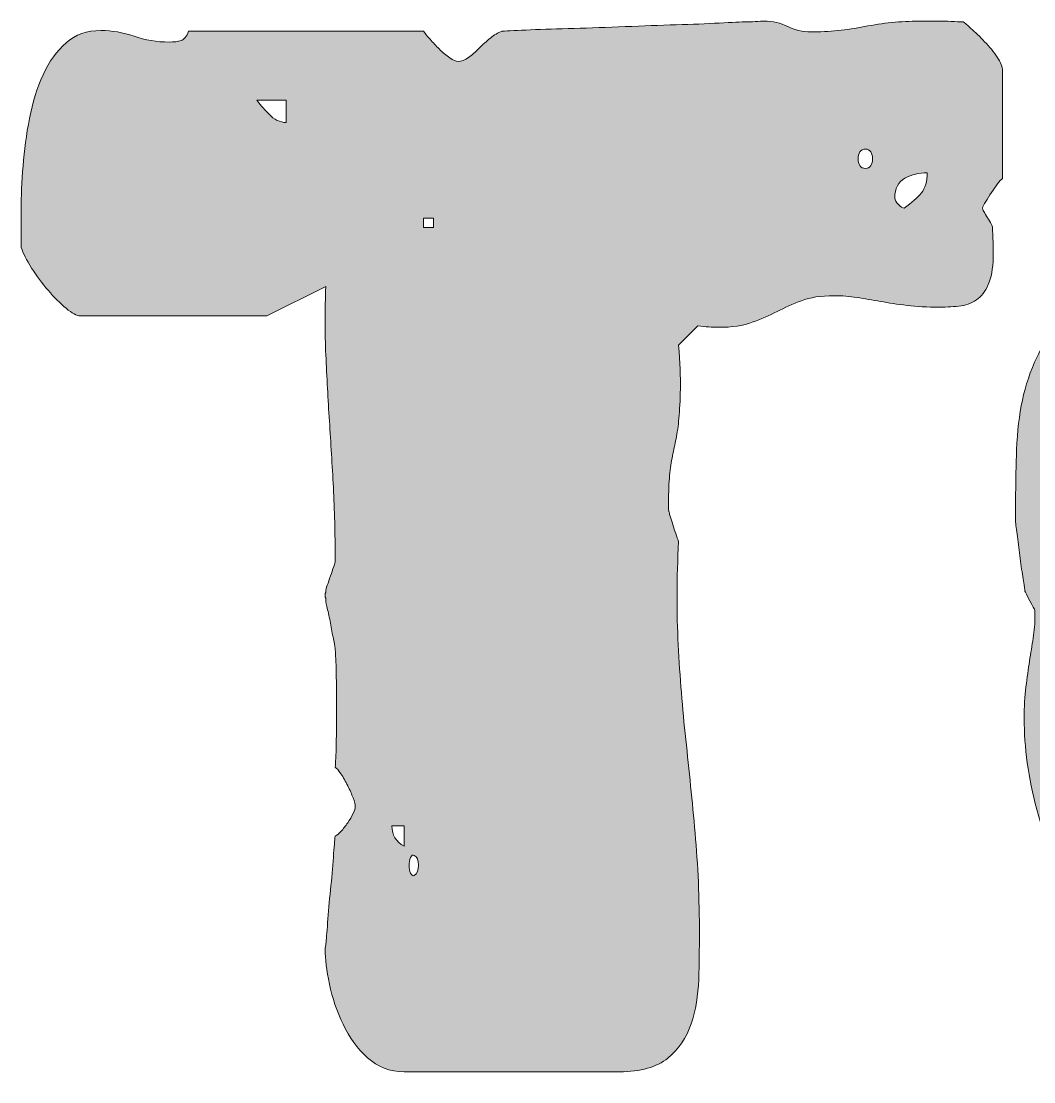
# Model space of a CAD drawing. Header units: inches. Extents: x 187 to 889, y -947 to -118.
# Drawn here: x 601.5 to 676.5, y -911.4 to -832.8 of the extents above; entities that cross this region are included whole.
import ezdxf

# ---------------------------------------------------------------- set-up
doc = ezdxf.new("R2010")
doc.units = ezdxf.units.IN
doc.header["$MEASUREMENT"] = 0
doc.layers.add('Layer 1', color=7, linetype='Continuous')

# ---------------------------------------------------------------- blocks, each defined once
blk = doc.blocks.new('block 35')
at = {"layer": 'Layer 1', "true_color": 0x040404}
h = blk.add_hatch(color=18, dxfattribs=at)
h.dxf.hatch_style = 2
edge = h.paths.add_edge_path()
edge.add_spline(control_points=[(624.739, -872.859), (624.739, -872.859), (624.739, -872.54), (624.739, -872.54), (624.739, -870.766), (624.694, -869.046), (624.606, -867.377), (624.517, -865.71), (624.42, -864.07), (624.314, -862.454), (624.207, -860.84), (624.118, -859.208), (624.047, -857.558), (623.975, -855.908), (623.975, -854.214), (624.047, -852.475), (624.047, -852.475), (619.683, -854.657), (619.683, -854.657), (619.683, -854.657), (605.845, -854.657), (605.845, -854.657), (605.596, -854.657), (605.25, -854.471), (604.807, -854.098), (604.363, -853.726), (603.92, -853.283), (603.477, -852.768), (603.032, -852.254), (602.625, -851.703), (602.253, -851.118), (601.88, -850.532), (601.624, -850.027), (601.481, -849.601), (601.481, -849.601), (601.481, -849.282), (601.481, -849.282), (601.481, -848.679), (601.481, -847.864), (601.481, -846.833), (601.481, -845.805), (601.527, -844.714), (601.614, -843.56), (601.703, -842.408), (601.863, -841.237), (602.093, -840.047), (602.323, -838.859), (602.66, -837.778), (603.104, -836.801), (603.547, -835.826), (604.116, -835.037), (604.807, -834.432), (605.499, -833.83), (606.359, -833.528), (607.389, -833.528), (608.204, -833.528), (609.02, -833.67), (609.837, -833.953), (610.652, -834.239), (611.521, -834.379), (612.445, -834.379), (612.798, -834.379), (613.091, -834.345), (613.323, -834.273), (613.553, -834.202), (613.739, -833.972), (613.882, -833.581), (613.882, -833.581), (631.286, -833.581), (631.286, -833.581), (631.392, -833.723), (631.552, -833.919), (631.765, -834.166), (631.978, -834.415), (632.208, -834.664), (632.457, -834.911), (632.704, -835.16), (632.962, -835.373), (633.228, -835.55), (633.494, -835.729), (633.698, -835.816), (633.84, -835.816), (634.088, -835.816), (634.346, -835.719), (634.612, -835.523), (634.878, -835.33), (635.144, -835.098), (635.41, -834.832), (635.677, -834.565), (635.95, -834.318), (636.235, -834.086), (636.519, -833.856), (636.802, -833.687), (637.087, -833.581), (637.547, -833.547), (638.258, -833.51), (639.216, -833.474), (640.174, -833.44), (641.246, -833.404), (642.436, -833.368), (643.624, -833.334), (644.884, -833.288), (646.215, -833.235), (647.545, -833.182), (648.804, -833.138), (649.993, -833.102), (651.182, -833.068), (652.246, -833.022), (653.187, -832.969), (654.126, -832.916), (654.827, -832.889), (655.289, -832.889), (655.359, -832.889), (655.546, -832.881), (655.848, -832.862), (656.148, -832.845), (656.371, -832.836), (656.513, -832.836), (657.152, -832.836), (657.737, -832.969), (658.27, -833.235), (658.802, -833.501), (659.368, -833.634), (659.973, -833.634), (661.32, -833.634), (662.651, -833.501), (663.964, -833.235), (665.276, -832.969), (666.626, -832.836), (668.009, -832.836), (668.116, -832.836), (668.329, -832.836), (668.648, -832.836), (668.967, -832.836), (669.294, -832.836), (669.633, -832.836), (669.969, -832.836), (670.298, -832.845), (670.617, -832.862), (670.937, -832.881), (671.15, -832.889), (671.256, -832.889), (671.326, -832.925), (671.522, -833.085), (671.841, -833.368), (672.161, -833.653), (672.497, -833.98), (672.853, -834.353), (673.206, -834.725), (673.518, -835.107), (673.784, -835.497), (674.05, -835.888), (674.183, -836.225), (674.183, -836.508), (674.183, -836.508), (674.183, -844.491), (674.183, -844.491), (674.077, -844.564), (673.951, -844.697), (673.811, -844.891), (673.668, -845.086), (673.518, -845.299), (673.358, -845.529), (673.199, -845.761), (673.056, -845.982), (672.932, -846.195), (672.807, -846.407), (672.727, -846.567), (672.693, -846.674), (672.693, -846.71), (672.727, -846.799), (672.799, -846.94), (672.87, -847.082), (672.959, -847.232), (673.066, -847.392), (673.172, -847.552), (673.259, -847.704), (673.332, -847.845), (673.402, -847.987), (673.438, -848.076), (673.438, -848.111), (673.438, -848.183), (673.446, -848.449), (673.465, -848.909), (673.482, -849.371), (673.491, -849.726), (673.491, -849.973), (673.491, -850.897), (673.392, -851.623), (673.199, -852.156), (673.003, -852.688), (672.727, -853.096), (672.374, -853.38), (672.018, -853.665), (671.602, -853.842), (671.123, -853.912), (670.644, -853.984), (670.102, -854.018), (669.5, -854.018), (668.612, -854.018), (667.814, -853.975), (667.105, -853.885), (666.394, -853.798), (665.738, -853.699), (665.135, -853.593), (664.531, -853.486), (663.955, -853.389), (663.406, -853.3), (662.854, -853.212), (662.278, -853.167), (661.676, -853.167), (660.718, -853.167), (659.92, -853.292), (659.281, -853.539), (658.642, -853.788), (658.038, -854.054), (657.471, -854.338), (656.903, -854.623), (656.291, -854.889), (655.635, -855.136), (654.977, -855.385), (654.135, -855.509), (653.107, -855.509), (652.894, -855.509), (652.662, -855.501), (652.415, -855.482), (652.166, -855.465), (651.9, -855.438), (651.617, -855.402), (651.617, -855.402), (650.18, -856.839), (650.18, -856.839), (650.286, -858.116), (650.33, -859.19), (650.313, -860.059), (650.294, -860.93), (650.26, -861.656), (650.206, -862.241), (650.153, -862.827), (650.081, -863.332), (649.993, -863.758), (649.904, -864.184), (649.815, -864.61), (649.727, -865.035), (649.638, -865.461), (649.568, -865.94), (649.514, -866.472), (649.461, -867.005), (649.435, -867.679), (649.435, -868.495), (649.435, -868.567), (649.435, -868.7), (649.435, -868.894), (649.435, -869.09), (649.452, -869.187), (649.488, -869.187), (649.488, -869.293), (649.522, -869.445), (649.594, -869.639), (649.665, -869.835), (649.735, -870.048), (649.807, -870.278), (649.878, -870.51), (649.948, -870.73), (650.02, -870.943), (650.09, -871.156), (650.144, -871.299), (650.18, -871.369), (650.037, -874.102), (650.028, -876.657), (650.153, -879.033), (650.277, -881.411), (650.463, -883.743), (650.712, -886.032), (650.959, -888.32), (651.191, -890.636), (651.404, -892.977), (651.617, -895.319), (651.723, -897.821), (651.723, -900.482), (651.723, -901.512), (651.704, -902.62), (651.67, -903.808), (651.634, -904.998), (651.448, -906.097), (651.111, -907.108), (650.773, -908.119), (650.197, -908.963), (649.381, -909.636), (648.564, -910.311), (647.376, -910.647), (645.816, -910.647), (645.816, -910.647), (629.849, -910.647), (629.849, -910.647), (628.784, -910.647), (627.879, -910.301), (627.134, -909.609), (626.389, -908.918), (625.785, -908.093), (625.325, -907.135), (624.863, -906.177), (624.526, -905.184), (624.314, -904.154), (624.101, -903.126), (623.994, -902.274), (623.994, -901.599), (623.994, -901.529), (624.002, -901.449), (624.021, -901.36), (624.038, -901.272), (624.047, -901.21), (624.047, -901.174), (624.082, -900.89), (624.127, -900.368), (624.181, -899.604), (624.234, -898.841), (624.304, -898.033), (624.393, -897.182), (624.481, -896.33), (624.553, -895.524), (624.606, -894.76), (624.66, -893.998), (624.703, -893.475), (624.739, -893.19), (624.846, -893.156), (624.986, -893.04), (625.165, -892.844), (625.342, -892.65), (625.511, -892.437), (625.671, -892.206), (625.83, -891.976), (625.963, -891.746), (626.07, -891.514), (626.176, -891.284), (626.23, -891.115), (626.23, -891.008), (626.23, -890.867), (626.176, -890.655), (626.07, -890.369), (625.963, -890.086), (625.83, -889.784), (625.671, -889.465), (625.511, -889.145), (625.342, -888.853), (625.165, -888.586), (624.986, -888.32), (624.846, -888.153), (624.739, -888.081), (624.774, -887.762), (624.8, -887.195), (624.819, -886.378), (624.836, -885.562), (624.846, -884.684), (624.846, -883.743), (624.846, -882.804), (624.836, -881.926), (624.819, -881.109), (624.8, -880.293), (624.774, -879.725), (624.739, -879.406), (624.739, -879.299), (624.703, -879.069), (624.633, -878.714), (624.561, -878.36), (624.49, -877.978), (624.42, -877.569), (624.348, -877.163), (624.268, -876.781), (624.181, -876.425), (624.091, -876.072), (624.047, -875.84), (624.047, -875.733), (624.047, -875.733), (624.047, -875.574), (624.047, -875.574), (624.011, -875.539), (623.994, -875.467), (623.994, -875.361), (623.994, -875.254), (624.011, -875.184), (624.047, -875.148), (624.047, -875.114), (624.047, -875.077), (624.047, -875.041), (624.047, -874.971), (624.082, -874.828), (624.154, -874.616), (624.224, -874.403), (624.304, -874.173), (624.393, -873.924), (624.481, -873.677), (624.561, -873.445), (624.633, -873.232), (624.703, -873.019), (624.739, -872.895), (624.739, -872.859)], knot_values=[0, 0, 0, 0, 1, 1, 1, 2, 2, 2, 3, 3, 3, 4, 4, 4, 5, 5, 5, 6, 6, 6, 7, 7, 7, 8, 8, 8, 9, 9, 9, 10, 10, 10, 11, 11, 11, 12, 12, 12, 13, 13, 13, 14, 14, 14, 15, 15, 15, 16, 16, 16, 17, 17, 17, 18, 18, 18, 19, 19, 19, 20, 20, 20, 21, 21, 21, 22, 22, 22, 23, 23, 23, 24, 24, 24, 25, 25, 25, 26, 26, 26, 27, 27, 27, 28, 28, 28, 29, 29, 29, 30, 30, 30, 31, 31, 31, 32, 32, 32, 33, 33, 33, 34, 34, 34, 35, 35, 35, 36, 36, 36, 37, 37, 37, 38, 38, 38, 39, 39, 39, 40, 40, 40, 41, 41, 41, 42, 42, 42, 43, 43, 43, 44, 44, 44, 45, 45, 45, 46, 46, 46, 47, 47, 47, 48, 48, 48, 49, 49, 49, 50, 50, 50, 51, 51, 51, 52, 52, 52, 53, 53, 53, 54, 54, 54, 55, 55, 55, 56, 56, 56, 57, 57, 57, 58, 58, 58, 59, 59, 59, 60, 60, 60, 61, 61, 61, 62, 62, 62, 63, 63, 63, 64, 64, 64, 65, 65, 65, 66, 66, 66, 67, 67, 67, 68, 68, 68, 69, 69, 69, 70, 70, 70, 71, 71, 71, 72, 72, 72, 73, 73, 73, 74, 74, 74, 75, 75, 75, 76, 76, 76, 77, 77, 77, 78, 78, 78, 79, 79, 79, 80, 80, 80, 81, 81, 81, 82, 82, 82, 83, 83, 83, 84, 84, 84, 85, 85, 85, 86, 86, 86, 87, 87, 87, 88, 88, 88, 89, 89, 89, 90, 90, 90, 91, 91, 91, 92, 92, 92, 93, 93, 93, 94, 94, 94, 95, 95, 95, 96, 96, 96, 97, 97, 97, 98, 98, 98, 99, 99, 99, 100, 100, 100, 101, 101, 101, 102, 102, 102, 103, 103, 103, 104, 104, 104, 105, 105, 105, 106, 106, 106, 107, 107, 107, 108, 108, 108, 109, 109, 109, 110, 110, 110, 111, 111, 111, 112, 112, 112, 113, 113, 113, 114, 114, 114, 115, 115, 115, 116, 116, 116, 117, 117, 117, 118, 118, 118, 119, 119, 119, 120, 120, 120, 121, 121, 121, 122, 122, 122, 123, 123, 123, 124, 124, 124, 125, 125, 125, 126, 126, 126, 127, 127, 127, 128, 128, 128, 129, 129, 129, 130, 130, 130, 131, 131, 131, 132, 132, 132, 132], degree=3, periodic=1)
edge = h.paths.add_edge_path()
edge.add_spline(control_points=[(618.938, -838.69), (619.115, -838.939), (619.408, -839.276), (619.816, -839.701), (620.223, -840.127), (620.658, -840.34), (621.12, -840.34), (621.12, -840.34), (621.12, -838.69), (621.12, -838.69), (621.12, -838.69), (618.938, -838.69), (618.938, -838.69)], knot_values=[0, 0, 0, 0, 1, 1, 1, 2, 2, 2, 3, 3, 3, 4, 4, 4, 4], degree=3, periodic=1)
edge = h.paths.add_edge_path()
edge.add_spline(control_points=[(628.944, -892.445), (628.944, -893.12), (629.244, -893.616), (629.849, -893.935), (629.849, -893.935), (629.849, -892.445), (629.849, -892.445), (629.849, -892.445), (628.944, -892.445), (628.944, -892.445)], knot_values=[0, 0, 0, 0, 1, 1, 1, 2, 2, 2, 3, 3, 3, 3], degree=3, periodic=1)
edge = h.paths.add_edge_path()
edge.add_spline(control_points=[(630.594, -896.117), (630.807, -895.977), (630.913, -895.718), (630.913, -895.346), (630.913, -894.973), (630.807, -894.734), (630.594, -894.627), (630.487, -894.557), (630.398, -894.61), (630.328, -894.787), (630.255, -894.966), (630.221, -895.159), (630.221, -895.372), (630.221, -895.585), (630.255, -895.772), (630.328, -895.931), (630.398, -896.091), (630.487, -896.154), (630.594, -896.117)], knot_values=[0, 0, 0, 0, 1, 1, 1, 2, 2, 2, 3, 3, 3, 4, 4, 4, 5, 5, 5, 6, 6, 6, 6], degree=3, periodic=1)
h.paths.add_polyline_path([(631.286, -847.419), (631.286, -848.111), (632.031, -848.111), (632.031, -847.419)])
edge = h.paths.add_edge_path()
edge.add_spline(control_points=[(664.018, -842.309), (663.839, -842.309), (663.706, -842.382), (663.619, -842.522), (663.529, -842.665), (663.485, -842.834), (663.485, -843.028), (663.485, -843.224), (663.529, -843.393), (663.619, -843.533), (663.706, -843.676), (663.839, -843.746), (664.018, -843.746), (664.194, -843.746), (664.328, -843.676), (664.417, -843.533), (664.504, -843.393), (664.55, -843.224), (664.55, -843.028), (664.55, -842.834), (664.504, -842.665), (664.417, -842.522), (664.328, -842.382), (664.194, -842.309), (664.018, -842.309)], knot_values=[0, 0, 0, 0, 1, 1, 1, 2, 2, 2, 3, 3, 3, 4, 4, 4, 5, 5, 5, 6, 6, 6, 7, 7, 7, 8, 8, 8, 8], degree=3, periodic=1)
edge = h.paths.add_edge_path()
edge.add_spline(control_points=[(668.595, -844.066), (667.99, -844.066), (667.441, -844.199), (666.945, -844.465), (666.447, -844.731), (666.2, -845.219), (666.2, -845.928), (666.2, -846.071), (666.287, -846.231), (666.466, -846.407), (666.643, -846.586), (666.785, -846.674), (666.892, -846.674), (667.458, -846.284), (667.884, -845.911), (668.169, -845.556), (668.452, -845.202), (668.595, -844.704), (668.595, -844.066)], knot_values=[0, 0, 0, 0, 1, 1, 1, 2, 2, 2, 3, 3, 3, 4, 4, 4, 5, 5, 5, 6, 6, 6, 6], degree=3, periodic=1)
h = blk.add_hatch(color=18, dxfattribs=at)
h.dxf.hatch_style = 2
edge = h.paths.add_edge_path()
edge.add_spline(control_points=[(675.833, -875.041), (675.833, -874.971), (675.799, -874.722), (675.727, -874.296), (675.656, -873.87), (675.586, -873.384), (675.514, -872.833), (675.443, -872.283), (675.373, -871.741), (675.301, -871.209), (675.231, -870.677), (675.177, -870.251), (675.141, -869.932), (675.141, -869.932), (675.141, -869.613), (675.141, -869.613), (675.141, -867.59), (675.168, -865.906), (675.221, -864.556), (675.274, -863.209), (675.417, -861.994), (675.647, -860.911), (675.879, -859.829), (676.242, -858.755), (676.738, -857.691), (677.234, -856.626), (677.909, -855.385), (678.76, -853.965), (678.76, -853.931), (678.768, -853.878), (678.787, -853.805), (678.804, -853.735), (678.814, -853.665), (678.814, -853.593), (678.814, -853.096), (678.681, -852.671), (678.414, -852.315), (678.148, -851.962), (678.015, -851.536), (678.015, -851.038), (678.015, -850.471), (678.129, -849.992), (678.361, -849.601), (678.591, -849.211), (678.893, -848.803), (679.266, -848.377), (679.639, -847.951), (680.081, -847.438), (680.597, -846.833), (681.11, -846.231), (681.651, -845.432), (682.22, -844.438), (683.248, -842.665), (684.419, -841.165), (685.733, -839.941), (687.044, -838.717), (688.428, -837.698), (689.884, -836.881), (691.338, -836.065), (692.845, -835.436), (694.408, -834.991), (695.968, -834.548), (697.476, -834.219), (698.932, -834.007), (700.386, -833.794), (701.779, -833.661), (703.11, -833.607), (704.44, -833.554), (705.602, -833.528), (706.596, -833.528), (709.044, -833.528), (711.739, -833.59), (714.686, -833.714), (717.63, -833.839), (720.601, -834.123), (723.6, -834.565), (726.598, -835.01), (729.508, -835.683), (732.329, -836.588), (735.15, -837.493), (737.651, -838.736), (739.833, -840.313), (742.015, -841.893), (743.772, -843.862), (745.102, -846.221), (746.433, -848.582), (747.098, -851.447), (747.098, -854.817), (747.098, -855.704), (747.053, -856.459), (746.965, -857.079), (746.876, -857.7), (746.787, -858.232), (746.699, -858.675), (746.61, -859.12), (746.52, -859.536), (746.433, -859.926), (746.344, -860.318), (746.3, -860.743), (746.3, -861.203), (746.3, -861.985), (746.414, -862.827), (746.646, -863.731), (746.876, -864.636), (747.142, -865.568), (747.444, -866.526), (747.745, -867.484), (748.011, -868.461), (748.243, -869.453), (748.473, -870.447), (748.588, -871.458), (748.588, -872.487), (748.588, -872.699), (748.588, -873.064), (748.588, -873.578), (748.588, -874.093), (748.579, -874.635), (748.562, -875.201), (748.543, -875.769), (748.535, -876.311), (748.535, -876.824), (748.535, -877.339), (748.535, -877.702), (748.535, -877.915), (748.499, -877.988), (748.436, -878.128), (748.349, -878.341), (748.26, -878.554), (748.17, -878.776), (748.083, -879.006), (747.994, -879.238), (747.923, -879.451), (747.87, -879.645), (747.817, -879.841), (747.79, -879.991), (747.79, -880.097), (747.611, -883.008), (747.364, -885.792), (747.045, -888.453), (746.726, -891.115), (746.211, -893.582), (745.502, -895.851), (744.791, -898.123), (743.852, -900.172), (742.681, -901.999), (741.51, -903.827), (740.001, -905.388), (738.157, -906.682), (736.311, -907.979), (734.085, -908.971), (731.477, -909.663), (728.869, -910.355), (725.756, -910.7), (722.137, -910.7), (721.852, -910.7), (721.462, -910.691), (720.966, -910.674), (720.468, -910.657), (720.202, -910.647), (720.168, -910.647), (720.095, -910.647), (719.955, -910.567), (719.742, -910.408), (719.529, -910.248), (719.307, -910.071), (719.077, -909.876), (718.845, -909.682), (718.624, -909.512), (718.411, -909.37), (718.198, -909.229), (718.056, -909.157), (717.985, -909.157), (717.913, -909.157), (717.78, -909.273), (717.586, -909.503), (717.391, -909.735), (717.168, -909.982), (716.921, -910.248), (716.672, -910.514), (716.442, -910.754), (716.229, -910.967), (716.016, -911.179), (715.874, -911.303), (715.803, -911.339), (715.803, -911.375), (715.608, -911.392), (715.218, -911.392), (714.826, -911.392), (714.526, -911.392), (714.313, -911.392), (714.1, -911.392), (713.718, -911.392), (713.169, -911.392), (712.618, -911.392), (712.291, -911.375), (712.184, -911.339), (711.686, -911.339), (710.818, -911.303), (709.576, -911.233), (708.333, -911.162), (707.022, -911.09), (705.638, -911.02), (704.254, -910.949), (702.941, -910.877), (701.699, -910.807), (700.456, -910.737), (699.588, -910.683), (699.091, -910.647), (698.523, -909.796), (697.884, -909.22), (697.175, -908.918), (696.464, -908.617), (695.702, -908.412), (694.887, -908.305), (694.069, -908.199), (693.165, -908.093), (692.172, -907.986), (691.178, -907.88), (690.097, -907.596), (688.926, -907.135), (686.938, -906.319), (685.138, -905.095), (683.524, -903.462), (681.908, -901.831), (680.524, -899.968), (679.372, -897.874), (678.219, -895.781), (677.331, -893.563), (676.711, -891.221), (676.092, -888.879), (675.78, -886.627), (675.78, -884.462), (675.78, -883.61), (675.825, -882.838), (675.913, -882.147), (676.002, -881.455), (676.092, -880.816), (676.179, -880.23), (676.268, -879.645), (676.358, -879.079), (676.445, -878.527), (676.535, -877.978), (676.578, -877.419), (676.578, -876.851), (676.578, -876.851), (676.578, -876.478), (676.578, -876.478), (676.544, -876.408), (676.419, -876.168), (676.206, -875.76), (675.993, -875.353), (675.869, -875.114), (675.833, -875.041)], knot_values=[0, 0, 0, 0, 1, 1, 1, 2, 2, 2, 3, 3, 3, 4, 4, 4, 5, 5, 5, 6, 6, 6, 7, 7, 7, 8, 8, 8, 9, 9, 9, 10, 10, 10, 11, 11, 11, 12, 12, 12, 13, 13, 13, 14, 14, 14, 15, 15, 15, 16, 16, 16, 17, 17, 17, 18, 18, 18, 19, 19, 19, 20, 20, 20, 21, 21, 21, 22, 22, 22, 23, 23, 23, 24, 24, 24, 25, 25, 25, 26, 26, 26, 27, 27, 27, 28, 28, 28, 29, 29, 29, 30, 30, 30, 31, 31, 31, 32, 32, 32, 33, 33, 33, 34, 34, 34, 35, 35, 35, 36, 36, 36, 37, 37, 37, 38, 38, 38, 39, 39, 39, 40, 40, 40, 41, 41, 41, 42, 42, 42, 43, 43, 43, 44, 44, 44, 45, 45, 45, 46, 46, 46, 47, 47, 47, 48, 48, 48, 49, 49, 49, 50, 50, 50, 51, 51, 51, 52, 52, 52, 53, 53, 53, 54, 54, 54, 55, 55, 55, 56, 56, 56, 57, 57, 57, 58, 58, 58, 59, 59, 59, 60, 60, 60, 61, 61, 61, 62, 62, 62, 63, 63, 63, 64, 64, 64, 65, 65, 65, 66, 66, 66, 67, 67, 67, 68, 68, 68, 69, 69, 69, 70, 70, 70, 71, 71, 71, 72, 72, 72, 73, 73, 73, 74, 74, 74, 75, 75, 75, 76, 76, 76, 77, 77, 77, 78, 78, 78, 79, 79, 79, 80, 80, 80, 81, 81, 81, 82, 82, 82, 83, 83, 83, 84, 84, 84, 84], degree=3, periodic=1)
edge = h.paths.add_edge_path()
edge.add_spline(control_points=[(683.125, -848.856), (683.125, -848.856), (683.125, -849.015), (683.125, -849.015), (683.088, -849.052), (683.071, -849.122), (683.071, -849.228), (683.071, -849.301), (683.079, -849.371), (683.098, -849.441), (683.115, -849.513), (683.125, -849.567), (683.125, -849.601), (683.159, -849.673), (683.275, -849.797), (683.471, -849.973), (683.664, -850.152), (683.797, -850.259), (683.87, -850.293), (683.87, -850.329), (683.913, -850.346), (684.003, -850.346), (684.09, -850.346), (684.153, -850.346), (684.189, -850.346), (684.259, -850.346), (684.339, -850.346), (684.429, -850.346), (684.516, -850.346), (684.562, -850.329), (684.562, -850.293), (684.668, -850.259), (684.828, -850.179), (685.041, -850.053), (685.254, -849.93), (685.474, -849.787), (685.706, -849.627), (685.936, -849.468), (686.149, -849.318), (686.345, -849.175), (686.538, -849.034), (686.672, -848.928), (686.744, -848.856), (686.672, -848.822), (686.531, -848.768), (686.318, -848.696), (686.105, -848.626), (685.883, -848.555), (685.653, -848.483), (685.421, -848.413), (685.208, -848.343), (685.014, -848.27), (684.818, -848.2), (684.668, -848.147), (684.562, -848.111), (684.562, -848.111), (684.189, -848.111), (684.189, -848.111), (684.189, -848.111), (683.87, -848.111), (683.87, -848.111), (683.797, -848.183), (683.664, -848.306), (683.471, -848.483), (683.275, -848.662), (683.159, -848.785), (683.125, -848.856)], knot_values=[0, 0, 0, 0, 1, 1, 1, 2, 2, 2, 3, 3, 3, 4, 4, 4, 5, 5, 5, 6, 6, 6, 7, 7, 7, 8, 8, 8, 9, 9, 9, 10, 10, 10, 11, 11, 11, 12, 12, 12, 13, 13, 13, 14, 14, 14, 15, 15, 15, 16, 16, 16, 17, 17, 17, 18, 18, 18, 19, 19, 19, 20, 20, 20, 21, 21, 21, 22, 22, 22, 22], degree=3, periodic=1)
edge = h.paths.add_edge_path()
edge.add_spline(control_points=[(684.562, -893.19), (684.383, -893.19), (684.25, -893.262), (684.162, -893.403), (684.073, -893.546), (684.029, -893.715), (684.029, -893.909), (684.029, -894.105), (684.073, -894.274), (684.162, -894.414), (684.25, -894.557), (684.383, -894.627), (684.562, -894.627), (684.738, -894.627), (684.881, -894.557), (684.987, -894.414), (685.094, -894.274), (685.147, -894.105), (685.147, -893.909), (685.147, -893.715), (685.094, -893.546), (684.987, -893.403), (684.881, -893.262), (684.738, -893.19), (684.562, -893.19)], knot_values=[0, 0, 0, 0, 1, 1, 1, 2, 2, 2, 3, 3, 3, 4, 4, 4, 5, 5, 5, 6, 6, 6, 7, 7, 7, 8, 8, 8, 8], degree=3, periodic=1)
edge = h.paths.add_edge_path()
edge.add_spline(control_points=[(685.307, -894.627), (685.2, -894.557), (685.12, -894.61), (685.067, -894.787), (685.014, -894.966), (684.987, -895.159), (684.987, -895.372), (684.987, -895.585), (685.014, -895.772), (685.067, -895.931), (685.12, -896.091), (685.2, -896.154), (685.307, -896.117), (685.52, -895.977), (685.626, -895.718), (685.626, -895.346), (685.626, -894.973), (685.52, -894.734), (685.307, -894.627)], knot_values=[0, 0, 0, 0, 1, 1, 1, 2, 2, 2, 3, 3, 3, 4, 4, 4, 5, 5, 5, 6, 6, 6, 6], degree=3, periodic=1)
edge = h.paths.add_edge_path()
edge.add_spline(control_points=[(689.671, -903.356), (690.061, -903.711), (690.407, -903.924), (690.709, -903.994), (691.009, -904.067), (691.391, -904.101), (691.853, -904.101), (691.853, -904.101), (692.545, -904.101), (692.545, -904.101), (692.473, -903.96), (692.252, -903.702), (691.88, -903.329), (691.507, -902.957), (691.249, -902.717), (691.108, -902.611), (691.108, -902.611), (690.789, -902.611), (690.789, -902.611), (690.789, -902.611), (690.363, -902.611), (690.363, -902.611), (690.291, -902.683), (690.167, -902.806), (689.99, -902.983), (689.812, -903.162), (689.705, -903.285), (689.671, -903.356)], knot_values=[0, 0, 0, 0, 1, 1, 1, 2, 2, 2, 3, 3, 3, 4, 4, 4, 5, 5, 5, 6, 6, 6, 7, 7, 7, 8, 8, 8, 9, 9, 9, 9], degree=3, periodic=1)
edge = h.paths.add_edge_path()
edge.add_spline(control_points=[(695.472, -850.612), (695.472, -850.612), (696.217, -850.612), (696.217, -850.612), (696.571, -850.612), (696.926, -850.595), (697.282, -850.559), (697.635, -850.525), (697.964, -850.445), (698.266, -850.319), (698.567, -850.196), (698.816, -850.019), (699.012, -849.787), (699.205, -849.557), (699.304, -849.228), (699.304, -848.803), (699.232, -848.803), (699.082, -848.812), (698.852, -848.829), (698.62, -848.848), (698.47, -848.856), (698.4, -848.856), (698.187, -848.892), (697.911, -848.945), (697.575, -849.015), (697.236, -849.088), (696.909, -849.167), (696.59, -849.255), (696.271, -849.344), (695.898, -849.46), (695.472, -849.601), (695.472, -849.601), (695.472, -850.612), (695.472, -850.612)], knot_values=[0, 0, 0, 0, 1, 1, 1, 2, 2, 2, 3, 3, 3, 4, 4, 4, 5, 5, 5, 6, 6, 6, 7, 7, 7, 8, 8, 8, 9, 9, 9, 10, 10, 10, 11, 11, 11, 11], degree=3, periodic=1)
edge = h.paths.add_edge_path()
edge.add_spline(control_points=[(699.091, -873.232), (699.091, -873.232), (699.091, -873.551), (699.091, -873.551), (699.162, -873.694), (699.285, -873.95), (699.464, -874.323), (699.641, -874.695), (699.764, -874.935), (699.837, -875.041), (699.837, -875.041), (699.837, -886.644), (699.837, -886.644), (699.837, -887.212), (700.093, -887.754), (700.608, -888.267), (701.121, -888.782), (701.779, -889.252), (702.577, -889.678), (703.376, -890.103), (704.281, -890.495), (705.292, -890.848), (706.303, -891.204), (707.314, -891.506), (708.326, -891.753), (709.337, -892.002), (710.295, -892.188), (711.2, -892.312), (712.104, -892.437), (712.857, -892.498), (713.462, -892.498), (714.845, -892.498), (716.202, -892.162), (717.533, -891.487), (718.864, -890.814), (720.052, -889.917), (721.099, -888.799), (722.144, -887.682), (722.988, -886.387), (723.627, -884.914), (724.266, -883.443), (724.585, -881.926), (724.585, -880.364), (724.585, -879.335), (724.46, -878.261), (724.213, -877.144), (723.963, -876.026), (723.697, -874.891), (723.414, -873.737), (723.129, -872.585), (722.863, -871.441), (722.616, -870.304), (722.367, -869.17), (722.243, -868.088), (722.243, -867.058), (722.243, -866.775), (722.251, -866.393), (722.27, -865.914), (722.287, -865.435), (722.296, -864.956), (722.296, -864.477), (722.296, -863.998), (722.304, -863.581), (722.323, -863.226), (722.34, -862.872), (722.35, -862.677), (722.35, -862.64), (722.35, -862.64), (723.84, -860.511), (723.84, -860.511), (723.946, -860.335), (723.768, -860.006), (723.308, -859.527), (722.846, -859.048), (722.234, -858.481), (721.472, -857.824), (720.707, -857.168), (719.856, -856.486), (718.917, -855.775), (717.976, -855.066), (717.071, -854.41), (716.202, -853.805), (715.332, -853.203), (714.57, -852.707), (713.914, -852.315), (713.256, -851.926), (712.823, -851.73), (712.61, -851.73), (711.546, -851.73), (710.428, -851.935), (709.257, -852.342), (708.086, -852.75), (706.949, -853.273), (705.851, -853.912), (704.75, -854.551), (703.748, -855.261), (702.844, -856.041), (701.939, -856.822), (701.184, -857.584), (700.582, -858.329), (700.582, -858.755), (700.546, -859.519), (700.475, -860.618), (700.403, -861.719), (700.333, -862.88), (700.262, -864.104), (700.19, -865.328), (700.11, -866.499), (700.023, -867.617), (699.933, -868.734), (699.871, -869.506), (699.837, -869.932), (699.837, -870.004), (699.791, -870.181), (699.703, -870.464), (699.614, -870.749), (699.534, -871.059), (699.464, -871.396), (699.392, -871.734), (699.312, -872.044), (699.224, -872.327), (699.135, -872.612), (699.091, -872.789), (699.091, -872.859), (699.091, -872.859), (699.091, -873.232), (699.091, -873.232)], knot_values=[0, 0, 0, 0, 1, 1, 1, 2, 2, 2, 3, 3, 3, 4, 4, 4, 5, 5, 5, 6, 6, 6, 7, 7, 7, 8, 8, 8, 9, 9, 9, 10, 10, 10, 11, 11, 11, 12, 12, 12, 13, 13, 13, 14, 14, 14, 15, 15, 15, 16, 16, 16, 17, 17, 17, 18, 18, 18, 19, 19, 19, 20, 20, 20, 21, 21, 21, 22, 22, 22, 23, 23, 23, 24, 24, 24, 25, 25, 25, 26, 26, 26, 27, 27, 27, 28, 28, 28, 29, 29, 29, 30, 30, 30, 31, 31, 31, 32, 32, 32, 33, 33, 33, 34, 34, 34, 35, 35, 35, 36, 36, 36, 37, 37, 37, 38, 38, 38, 39, 39, 39, 40, 40, 40, 41, 41, 41, 42, 42, 42, 42], degree=3, periodic=1)
h.paths.add_polyline_path([(708.565, -840.127), (709.257, -840.127), (708.565, -839.435)])
edge = h.paths.add_edge_path()
edge.add_spline(control_points=[(720.913, -903.356), (720.734, -903.356), (720.601, -903.428), (720.514, -903.569), (720.424, -903.711), (720.38, -903.88), (720.38, -904.074), (720.38, -904.27), (720.424, -904.439), (720.514, -904.58), (720.601, -904.722), (720.734, -904.793), (720.913, -904.793), (721.089, -904.793), (721.232, -904.722), (721.338, -904.58), (721.445, -904.439), (721.498, -904.27), (721.498, -904.074), (721.498, -903.88), (721.445, -903.711), (721.338, -903.569), (721.232, -903.428), (721.089, -903.356), (720.913, -903.356)], knot_values=[0, 0, 0, 0, 1, 1, 1, 2, 2, 2, 3, 3, 3, 4, 4, 4, 5, 5, 5, 6, 6, 6, 7, 7, 7, 8, 8, 8, 8], degree=3, periodic=1)
edge = h.paths.add_edge_path()
edge.add_spline(control_points=[(731.983, -894.095), (731.983, -892.89), (731.379, -892.285), (730.173, -892.285), (730.173, -892.818), (730.341, -893.253), (730.679, -893.589), (731.016, -893.928), (731.451, -894.095), (731.983, -894.095)], knot_values=[0, 0, 0, 0, 1, 1, 1, 2, 2, 2, 3, 3, 3, 3], degree=3, periodic=1)
edge = h.paths.add_edge_path()
edge.add_spline(control_points=[(732.515, -893.935), (732.337, -893.935), (732.204, -894.008), (732.116, -894.148), (732.027, -894.291), (731.983, -894.46), (731.983, -894.654), (731.983, -894.85), (732.027, -895.019), (732.116, -895.159), (732.204, -895.302), (732.337, -895.372), (732.515, -895.372), (732.692, -895.372), (732.835, -895.302), (732.941, -895.159), (733.047, -895.019), (733.101, -894.85), (733.101, -894.654), (733.101, -894.46), (733.047, -894.291), (732.941, -894.148), (732.835, -894.008), (732.692, -893.935), (732.515, -893.935)], knot_values=[0, 0, 0, 0, 1, 1, 1, 2, 2, 2, 3, 3, 3, 4, 4, 4, 5, 5, 5, 6, 6, 6, 7, 7, 7, 8, 8, 8, 8], degree=3, periodic=1)
edge = h.paths.add_edge_path()
edge.add_spline(control_points=[(735.602, -901.919), (735.602, -901.246), (735.3, -900.748), (734.697, -900.428), (734.697, -900.428), (734.697, -901.919), (734.697, -901.919), (734.697, -901.919), (735.602, -901.919), (735.602, -901.919)], knot_values=[0, 0, 0, 0, 1, 1, 1, 2, 2, 2, 3, 3, 3, 3], degree=3, periodic=1)
edge = h.paths.add_edge_path()
edge.add_spline(control_points=[(741.244, -844.491), (741.278, -844.385), (741.251, -844.305), (741.164, -844.252), (741.075, -844.199), (740.978, -844.172), (740.871, -844.172), (740.765, -844.172), (740.666, -844.199), (740.578, -844.252), (740.489, -844.305), (740.48, -844.385), (740.552, -844.491), (740.622, -844.704), (740.729, -844.811), (740.871, -844.811), (741.084, -844.811), (741.208, -844.704), (741.244, -844.491)], knot_values=[0, 0, 0, 0, 1, 1, 1, 2, 2, 2, 3, 3, 3, 4, 4, 4, 5, 5, 5, 6, 6, 6, 6], degree=3, periodic=1)
h.paths.add_polyline_path([(741.244, -858.329), (741.244, -859.766), (741.989, -859.021)])
at = {"layer": 'Layer 1', "lineweight": 0}
blk.add_lwpolyline([(631.286, -847.419), (631.286, -848.111), (632.031, -848.111), (632.031, -847.419), (631.286, -847.419)], dxfattribs=at)
for points, knots in [([(624.739, -872.859), (624.739, -872.859), (624.739, -872.54), (624.739, -872.54), (624.739, -870.766), (624.694, -869.046), (624.606, -867.377), (624.517, -865.71), (624.42, -864.07), (624.314, -862.454), (624.207, -860.84), (624.118, -859.208), (624.047, -857.558), (623.975, -855.908), (623.975, -854.214), (624.047, -852.475), (624.047, -852.475), (619.683, -854.657), (619.683, -854.657), (619.683, -854.657), (605.845, -854.657), (605.845, -854.657), (605.596, -854.657), (605.25, -854.471), (604.807, -854.098), (604.363, -853.726), (603.92, -853.283), (603.477, -852.768), (603.032, -852.254), (602.625, -851.703), (602.253, -851.118), (601.88, -850.532), (601.624, -850.027), (601.481, -849.601), (601.481, -849.601), (601.481, -849.282), (601.481, -849.282), (601.481, -848.679), (601.481, -847.864), (601.481, -846.833), (601.481, -845.805), (601.527, -844.714), (601.614, -843.56), (601.703, -842.408), (601.863, -841.237), (602.093, -840.047), (602.323, -838.859), (602.66, -837.778), (603.104, -836.801), (603.547, -835.826), (604.116, -835.037), (604.807, -834.432), (605.499, -833.83), (606.359, -833.528), (607.389, -833.528), (608.204, -833.528), (609.02, -833.67), (609.837, -833.953), (610.652, -834.239), (611.521, -834.379), (612.445, -834.379), (612.798, -834.379), (613.091, -834.345), (613.323, -834.273), (613.553, -834.202), (613.739, -833.972), (613.882, -833.581), (613.882, -833.581), (631.286, -833.581), (631.286, -833.581), (631.392, -833.723), (631.552, -833.919), (631.765, -834.166), (631.978, -834.415), (632.208, -834.664), (632.457, -834.911), (632.704, -835.16), (632.962, -835.373), (633.228, -835.55), (633.494, -835.729), (633.698, -835.816), (633.84, -835.816), (634.088, -835.816), (634.346, -835.719), (634.612, -835.523), (634.878, -835.33), (635.144, -835.098), (635.41, -834.832), (635.677, -834.565), (635.95, -834.318), (636.235, -834.086), (636.519, -833.856), (636.802, -833.687), (637.087, -833.581), (637.547, -833.547), (638.258, -833.51), (639.216, -833.474), (640.174, -833.44), (641.246, -833.404), (642.436, -833.368), (643.624, -833.334), (644.884, -833.288), (646.215, -833.235), (647.545, -833.182), (648.804, -833.138), (649.993, -833.102), (651.182, -833.068), (652.246, -833.022), (653.187, -832.969), (654.126, -832.916), (654.827, -832.889), (655.289, -832.889), (655.359, -832.889), (655.546, -832.881), (655.848, -832.862), (656.148, -832.845), (656.371, -832.836), (656.513, -832.836), (657.152, -832.836), (657.737, -832.969), (658.27, -833.235), (658.802, -833.501), (659.368, -833.634), (659.973, -833.634), (661.32, -833.634), (662.651, -833.501), (663.964, -833.235), (665.276, -832.969), (666.626, -832.836), (668.009, -832.836), (668.116, -832.836), (668.329, -832.836), (668.648, -832.836), (668.967, -832.836), (669.294, -832.836), (669.633, -832.836), (669.969, -832.836), (670.298, -832.845), (670.617, -832.862), (670.937, -832.881), (671.15, -832.889), (671.256, -832.889), (671.326, -832.925), (671.522, -833.085), (671.841, -833.368), (672.161, -833.653), (672.497, -833.98), (672.853, -834.353), (673.206, -834.725), (673.518, -835.107), (673.784, -835.497), (674.05, -835.888), (674.183, -836.225), (674.183, -836.508), (674.183, -836.508), (674.183, -844.491), (674.183, -844.491), (674.077, -844.564), (673.951, -844.697), (673.811, -844.891), (673.668, -845.086), (673.518, -845.299), (673.358, -845.529), (673.199, -845.761), (673.056, -845.982), (672.932, -846.195), (672.807, -846.407), (672.727, -846.567), (672.693, -846.674), (672.693, -846.71), (672.727, -846.799), (672.799, -846.94), (672.87, -847.082), (672.959, -847.232), (673.066, -847.392), (673.172, -847.552), (673.259, -847.704), (673.332, -847.845), (673.402, -847.987), (673.438, -848.076), (673.438, -848.111), (673.438, -848.183), (673.446, -848.449), (673.465, -848.909), (673.482, -849.371), (673.491, -849.726), (673.491, -849.973), (673.491, -850.897), (673.392, -851.623), (673.199, -852.156), (673.003, -852.688), (672.727, -853.096), (672.374, -853.38), (672.018, -853.665), (671.602, -853.842), (671.123, -853.912), (670.644, -853.984), (670.102, -854.018), (669.5, -854.018), (668.612, -854.018), (667.814, -853.975), (667.105, -853.885), (666.394, -853.798), (665.738, -853.699), (665.135, -853.593), (664.531, -853.486), (663.955, -853.389), (663.406, -853.3), (662.854, -853.212), (662.278, -853.167), (661.676, -853.167), (660.718, -853.167), (659.92, -853.292), (659.281, -853.539), (658.642, -853.788), (658.038, -854.054), (657.471, -854.338), (656.903, -854.623), (656.291, -854.889), (655.635, -855.136), (654.977, -855.385), (654.135, -855.509), (653.107, -855.509), (652.894, -855.509), (652.662, -855.501), (652.415, -855.482), (652.166, -855.465), (651.9, -855.438), (651.617, -855.402), (651.617, -855.402), (650.18, -856.839), (650.18, -856.839), (650.286, -858.116), (650.33, -859.19), (650.313, -860.059), (650.294, -860.93), (650.26, -861.656), (650.206, -862.241), (650.153, -862.827), (650.081, -863.332), (649.993, -863.758), (649.904, -864.184), (649.815, -864.61), (649.727, -865.035), (649.638, -865.461), (649.568, -865.94), (649.514, -866.472), (649.461, -867.005), (649.435, -867.679), (649.435, -868.495), (649.435, -868.567), (649.435, -868.7), (649.435, -868.894), (649.435, -869.09), (649.452, -869.187), (649.488, -869.187), (649.488, -869.293), (649.522, -869.445), (649.594, -869.639), (649.665, -869.835), (649.735, -870.048), (649.807, -870.278), (649.878, -870.51), (649.948, -870.73), (650.02, -870.943), (650.09, -871.156), (650.144, -871.299), (650.18, -871.369), (650.037, -874.102), (650.028, -876.657), (650.153, -879.033), (650.277, -881.411), (650.463, -883.743), (650.712, -886.032), (650.959, -888.32), (651.191, -890.636), (651.404, -892.977), (651.617, -895.319), (651.723, -897.821), (651.723, -900.482), (651.723, -901.512), (651.704, -902.62), (651.67, -903.808), (651.634, -904.998), (651.448, -906.097), (651.111, -907.108), (650.773, -908.119), (650.197, -908.963), (649.381, -909.636), (648.564, -910.311), (647.376, -910.647), (645.816, -910.647), (645.816, -910.647), (629.849, -910.647), (629.849, -910.647), (628.784, -910.647), (627.879, -910.301), (627.134, -909.609), (626.389, -908.918), (625.785, -908.093), (625.325, -907.135), (624.863, -906.177), (624.526, -905.184), (624.314, -904.154), (624.101, -903.126), (623.994, -902.274), (623.994, -901.599), (623.994, -901.529), (624.002, -901.449), (624.021, -901.36), (624.038, -901.272), (624.047, -901.21), (624.047, -901.174), (624.082, -900.89), (624.127, -900.368), (624.181, -899.604), (624.234, -898.841), (624.304, -898.033), (624.393, -897.182), (624.481, -896.33), (624.553, -895.524), (624.606, -894.76), (624.66, -893.998), (624.703, -893.475), (624.739, -893.19), (624.846, -893.156), (624.986, -893.04), (625.165, -892.844), (625.342, -892.65), (625.511, -892.437), (625.671, -892.206), (625.83, -891.976), (625.963, -891.746), (626.07, -891.514), (626.176, -891.284), (626.23, -891.115), (626.23, -891.008), (626.23, -890.867), (626.176, -890.655), (626.07, -890.369), (625.963, -890.086), (625.83, -889.784), (625.671, -889.465), (625.511, -889.145), (625.342, -888.853), (625.165, -888.586), (624.986, -888.32), (624.846, -888.153), (624.739, -888.081), (624.774, -887.762), (624.8, -887.195), (624.819, -886.378), (624.836, -885.562), (624.846, -884.684), (624.846, -883.743), (624.846, -882.804), (624.836, -881.926), (624.819, -881.109), (624.8, -880.293), (624.774, -879.725), (624.739, -879.406), (624.739, -879.299), (624.703, -879.069), (624.633, -878.714), (624.561, -878.36), (624.49, -877.978), (624.42, -877.569), (624.348, -877.163), (624.268, -876.781), (624.181, -876.425), (624.091, -876.072), (624.047, -875.84), (624.047, -875.733), (624.047, -875.733), (624.047, -875.574), (624.047, -875.574), (624.011, -875.539), (623.994, -875.467), (623.994, -875.361), (623.994, -875.254), (624.011, -875.184), (624.047, -875.148), (624.047, -875.114), (624.047, -875.077), (624.047, -875.041), (624.047, -874.971), (624.082, -874.828), (624.154, -874.616), (624.224, -874.403), (624.304, -874.173), (624.393, -873.924), (624.481, -873.677), (624.561, -873.445), (624.633, -873.232), (624.703, -873.019), (624.739, -872.895), (624.739, -872.859)], [0, 0, 0, 0, 1, 1, 1, 2, 2, 2, 3, 3, 3, 4, 4, 4, 5, 5, 5, 6, 6, 6, 7, 7, 7, 8, 8, 8, 9, 9, 9, 10, 10, 10, 11, 11, 11, 12, 12, 12, 13, 13, 13, 14, 14, 14, 15, 15, 15, 16, 16, 16, 17, 17, 17, 18, 18, 18, 19, 19, 19, 20, 20, 20, 21, 21, 21, 22, 22, 22, 23, 23, 23, 24, 24, 24, 25, 25, 25, 26, 26, 26, 27, 27, 27, 28, 28, 28, 29, 29, 29, 30, 30, 30, 31, 31, 31, 32, 32, 32, 33, 33, 33, 34, 34, 34, 35, 35, 35, 36, 36, 36, 37, 37, 37, 38, 38, 38, 39, 39, 39, 40, 40, 40, 41, 41, 41, 42, 42, 42, 43, 43, 43, 44, 44, 44, 45, 45, 45, 46, 46, 46, 47, 47, 47, 48, 48, 48, 49, 49, 49, 50, 50, 50, 51, 51, 51, 52, 52, 52, 53, 53, 53, 54, 54, 54, 55, 55, 55, 56, 56, 56, 57, 57, 57, 58, 58, 58, 59, 59, 59, 60, 60, 60, 61, 61, 61, 62, 62, 62, 63, 63, 63, 64, 64, 64, 65, 65, 65, 66, 66, 66, 67, 67, 67, 68, 68, 68, 69, 69, 69, 70, 70, 70, 71, 71, 71, 72, 72, 72, 73, 73, 73, 74, 74, 74, 75, 75, 75, 76, 76, 76, 77, 77, 77, 78, 78, 78, 79, 79, 79, 80, 80, 80, 81, 81, 81, 82, 82, 82, 83, 83, 83, 84, 84, 84, 85, 85, 85, 86, 86, 86, 87, 87, 87, 88, 88, 88, 89, 89, 89, 90, 90, 90, 91, 91, 91, 92, 92, 92, 93, 93, 93, 94, 94, 94, 95, 95, 95, 96, 96, 96, 97, 97, 97, 98, 98, 98, 99, 99, 99, 100, 100, 100, 101, 101, 101, 102, 102, 102, 103, 103, 103, 104, 104, 104, 105, 105, 105, 106, 106, 106, 107, 107, 107, 108, 108, 108, 109, 109, 109, 110, 110, 110, 111, 111, 111, 112, 112, 112, 113, 113, 113, 114, 114, 114, 115, 115, 115, 116, 116, 116, 117, 117, 117, 118, 118, 118, 119, 119, 119, 120, 120, 120, 121, 121, 121, 122, 122, 122, 123, 123, 123, 124, 124, 124, 125, 125, 125, 126, 126, 126, 127, 127, 127, 128, 128, 128, 129, 129, 129, 130, 130, 130, 131, 131, 131, 132, 132, 132, 132]), ([(675.833, -875.041), (675.833, -874.971), (675.799, -874.722), (675.727, -874.296), (675.656, -873.87), (675.586, -873.384), (675.514, -872.833), (675.443, -872.283), (675.373, -871.741), (675.301, -871.209), (675.231, -870.677), (675.177, -870.251), (675.141, -869.932), (675.141, -869.932), (675.141, -869.613), (675.141, -869.613), (675.141, -867.59), (675.168, -865.906), (675.221, -864.556), (675.274, -863.209), (675.417, -861.994), (675.647, -860.911), (675.879, -859.829), (676.242, -858.755), (676.738, -857.691), (677.234, -856.626), (677.909, -855.385), (678.76, -853.965), (678.76, -853.931), (678.768, -853.878), (678.787, -853.805), (678.804, -853.735), (678.814, -853.665), (678.814, -853.593), (678.814, -853.096), (678.681, -852.671), (678.414, -852.315), (678.148, -851.962), (678.015, -851.536), (678.015, -851.038), (678.015, -850.471), (678.129, -849.992), (678.361, -849.601), (678.591, -849.211), (678.893, -848.803), (679.266, -848.377), (679.639, -847.951), (680.081, -847.438), (680.597, -846.833), (681.11, -846.231), (681.651, -845.432), (682.22, -844.438), (683.248, -842.665), (684.419, -841.165), (685.733, -839.941), (687.044, -838.717), (688.428, -837.698), (689.884, -836.881), (691.338, -836.065), (692.845, -835.436), (694.408, -834.991), (695.968, -834.548), (697.476, -834.219), (698.932, -834.007), (700.386, -833.794), (701.779, -833.661), (703.11, -833.607), (704.44, -833.554), (705.602, -833.528), (706.596, -833.528), (709.044, -833.528), (711.739, -833.59), (714.686, -833.714), (717.63, -833.839), (720.601, -834.123), (723.6, -834.565), (726.598, -835.01), (729.508, -835.683), (732.329, -836.588), (735.15, -837.493), (737.651, -838.736), (739.833, -840.313), (742.015, -841.893), (743.772, -843.862), (745.102, -846.221), (746.433, -848.582), (747.098, -851.447), (747.098, -854.817), (747.098, -855.704), (747.053, -856.459), (746.965, -857.079), (746.876, -857.7), (746.787, -858.232), (746.699, -858.675), (746.61, -859.12), (746.52, -859.536), (746.433, -859.926), (746.344, -860.318), (746.3, -860.743), (746.3, -861.203), (746.3, -861.985), (746.414, -862.827), (746.646, -863.731), (746.876, -864.636), (747.142, -865.568), (747.444, -866.526), (747.745, -867.484), (748.011, -868.461), (748.243, -869.453), (748.473, -870.447), (748.588, -871.458), (748.588, -872.487), (748.588, -872.699), (748.588, -873.064), (748.588, -873.578), (748.588, -874.093), (748.579, -874.635), (748.562, -875.201), (748.543, -875.769), (748.535, -876.311), (748.535, -876.824), (748.535, -877.339), (748.535, -877.702), (748.535, -877.915), (748.499, -877.988), (748.436, -878.128), (748.349, -878.341), (748.26, -878.554), (748.17, -878.776), (748.083, -879.006), (747.994, -879.238), (747.923, -879.451), (747.87, -879.645), (747.817, -879.841), (747.79, -879.991), (747.79, -880.097), (747.611, -883.008), (747.364, -885.792), (747.045, -888.453), (746.726, -891.115), (746.211, -893.582), (745.502, -895.851), (744.791, -898.123), (743.852, -900.172), (742.681, -901.999), (741.51, -903.827), (740.001, -905.388), (738.157, -906.682), (736.311, -907.979), (734.085, -908.971), (731.477, -909.663), (728.869, -910.355), (725.756, -910.7), (722.137, -910.7), (721.852, -910.7), (721.462, -910.691), (720.966, -910.674), (720.468, -910.657), (720.202, -910.647), (720.168, -910.647), (720.095, -910.647), (719.955, -910.567), (719.742, -910.408), (719.529, -910.248), (719.307, -910.071), (719.077, -909.876), (718.845, -909.682), (718.624, -909.512), (718.411, -909.37), (718.198, -909.229), (718.056, -909.157), (717.985, -909.157), (717.913, -909.157), (717.78, -909.273), (717.586, -909.503), (717.391, -909.735), (717.168, -909.982), (716.921, -910.248), (716.672, -910.514), (716.442, -910.754), (716.229, -910.967), (716.016, -911.179), (715.874, -911.303), (715.803, -911.339), (715.803, -911.375), (715.608, -911.392), (715.218, -911.392), (714.826, -911.392), (714.526, -911.392), (714.313, -911.392), (714.1, -911.392), (713.718, -911.392), (713.169, -911.392), (712.618, -911.392), (712.291, -911.375), (712.184, -911.339), (711.686, -911.339), (710.818, -911.303), (709.576, -911.233), (708.333, -911.162), (707.022, -911.09), (705.638, -911.02), (704.254, -910.949), (702.941, -910.877), (701.699, -910.807), (700.456, -910.737), (699.588, -910.683), (699.091, -910.647), (698.523, -909.796), (697.884, -909.22), (697.175, -908.918), (696.464, -908.617), (695.702, -908.412), (694.887, -908.305), (694.069, -908.199), (693.165, -908.093), (692.172, -907.986), (691.178, -907.88), (690.097, -907.596), (688.926, -907.135), (686.938, -906.319), (685.138, -905.095), (683.524, -903.462), (681.908, -901.831), (680.524, -899.968), (679.372, -897.874), (678.219, -895.781), (677.331, -893.563), (676.711, -891.221), (676.092, -888.879), (675.78, -886.627), (675.78, -884.462), (675.78, -883.61), (675.825, -882.838), (675.913, -882.147), (676.002, -881.455), (676.092, -880.816), (676.179, -880.23), (676.268, -879.645), (676.358, -879.079), (676.445, -878.527), (676.535, -877.978), (676.578, -877.419), (676.578, -876.851), (676.578, -876.851), (676.578, -876.478), (676.578, -876.478), (676.544, -876.408), (676.419, -876.168), (676.206, -875.76), (675.993, -875.353), (675.869, -875.114), (675.833, -875.041)], [0, 0, 0, 0, 1, 1, 1, 2, 2, 2, 3, 3, 3, 4, 4, 4, 5, 5, 5, 6, 6, 6, 7, 7, 7, 8, 8, 8, 9, 9, 9, 10, 10, 10, 11, 11, 11, 12, 12, 12, 13, 13, 13, 14, 14, 14, 15, 15, 15, 16, 16, 16, 17, 17, 17, 18, 18, 18, 19, 19, 19, 20, 20, 20, 21, 21, 21, 22, 22, 22, 23, 23, 23, 24, 24, 24, 25, 25, 25, 26, 26, 26, 27, 27, 27, 28, 28, 28, 29, 29, 29, 30, 30, 30, 31, 31, 31, 32, 32, 32, 33, 33, 33, 34, 34, 34, 35, 35, 35, 36, 36, 36, 37, 37, 37, 38, 38, 38, 39, 39, 39, 40, 40, 40, 41, 41, 41, 42, 42, 42, 43, 43, 43, 44, 44, 44, 45, 45, 45, 46, 46, 46, 47, 47, 47, 48, 48, 48, 49, 49, 49, 50, 50, 50, 51, 51, 51, 52, 52, 52, 53, 53, 53, 54, 54, 54, 55, 55, 55, 56, 56, 56, 57, 57, 57, 58, 58, 58, 59, 59, 59, 60, 60, 60, 61, 61, 61, 62, 62, 62, 63, 63, 63, 64, 64, 64, 65, 65, 65, 66, 66, 66, 67, 67, 67, 68, 68, 68, 69, 69, 69, 70, 70, 70, 71, 71, 71, 72, 72, 72, 73, 73, 73, 74, 74, 74, 75, 75, 75, 76, 76, 76, 77, 77, 77, 78, 78, 78, 79, 79, 79, 80, 80, 80, 81, 81, 81, 82, 82, 82, 83, 83, 83, 84, 84, 84, 84]), ([(618.938, -838.69), (619.115, -838.939), (619.408, -839.276), (619.816, -839.701), (620.223, -840.127), (620.658, -840.34), (621.12, -840.34), (621.12, -840.34), (621.12, -838.69), (621.12, -838.69), (621.12, -838.69), (618.938, -838.69), (618.938, -838.69)], [0, 0, 0, 0, 1, 1, 1, 2, 2, 2, 3, 3, 3, 4, 4, 4, 4]), ([(664.018, -842.309), (663.839, -842.309), (663.706, -842.382), (663.619, -842.522), (663.529, -842.665), (663.485, -842.834), (663.485, -843.028), (663.485, -843.224), (663.529, -843.393), (663.619, -843.533), (663.706, -843.676), (663.839, -843.746), (664.018, -843.746), (664.194, -843.746), (664.328, -843.676), (664.417, -843.533), (664.504, -843.393), (664.55, -843.224), (664.55, -843.028), (664.55, -842.834), (664.504, -842.665), (664.417, -842.522), (664.328, -842.382), (664.194, -842.309), (664.018, -842.309)], [0, 0, 0, 0, 1, 1, 1, 2, 2, 2, 3, 3, 3, 4, 4, 4, 5, 5, 5, 6, 6, 6, 7, 7, 7, 8, 8, 8, 8]), ([(668.595, -844.066), (667.99, -844.066), (667.441, -844.199), (666.945, -844.465), (666.447, -844.731), (666.2, -845.219), (666.2, -845.928), (666.2, -846.071), (666.287, -846.231), (666.466, -846.407), (666.643, -846.586), (666.785, -846.674), (666.892, -846.674), (667.458, -846.284), (667.884, -845.911), (668.169, -845.556), (668.452, -845.202), (668.595, -844.704), (668.595, -844.066)], [0, 0, 0, 0, 1, 1, 1, 2, 2, 2, 3, 3, 3, 4, 4, 4, 5, 5, 5, 6, 6, 6, 6]), ([(628.944, -892.445), (628.944, -893.12), (629.244, -893.616), (629.849, -893.935), (629.849, -893.935), (629.849, -892.445), (629.849, -892.445), (629.849, -892.445), (628.944, -892.445), (628.944, -892.445)], [0, 0, 0, 0, 1, 1, 1, 2, 2, 2, 3, 3, 3, 3]), ([(630.594, -896.117), (630.807, -895.977), (630.913, -895.718), (630.913, -895.346), (630.913, -894.973), (630.807, -894.734), (630.594, -894.627), (630.487, -894.557), (630.398, -894.61), (630.328, -894.787), (630.255, -894.966), (630.221, -895.159), (630.221, -895.372), (630.221, -895.585), (630.255, -895.772), (630.328, -895.931), (630.398, -896.091), (630.487, -896.154), (630.594, -896.117)], [0, 0, 0, 0, 1, 1, 1, 2, 2, 2, 3, 3, 3, 4, 4, 4, 5, 5, 5, 6, 6, 6, 6])]:
    blk.add_open_spline(points, degree=3, knots=knots, dxfattribs=at)
blk = doc.blocks.new('block 2')
at = {"layer": 'Layer 1'}
blk.add_blockref('block 35', (0, 0), dxfattribs=at)

msp = doc.modelspace()

# ---------------------------------------------------------------- block references
at = {"layer": 'Layer 1'}
msp.add_blockref('block 2', (0, 0), dxfattribs=at)

doc.saveas('drawing.dxf')
